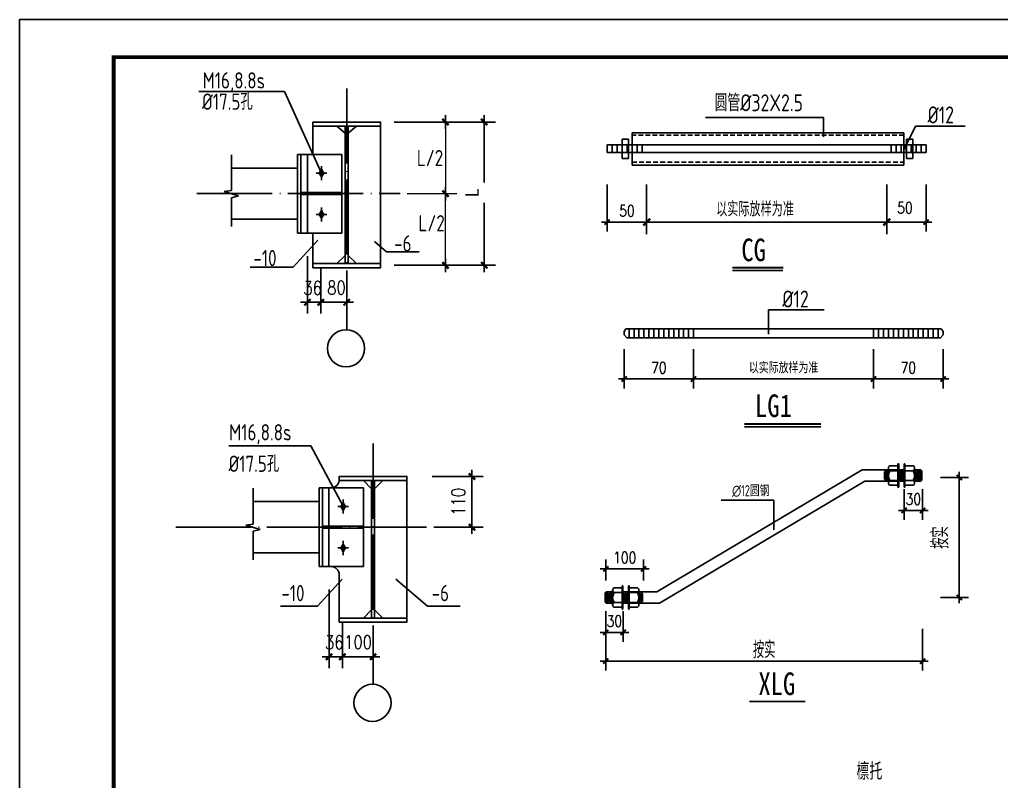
# Model space of a CAD drawing. Extents: x 32461 to 372567, y -698896 to 182569.
# Drawn here: x 74273 to 100379, y -677147 to -656896 of the extents above; entities that cross this region are included whole.
import ezdxf

# ---------------------------------------------------------------- set-up
doc = ezdxf.new("R2010")
doc.units = 0
doc.header["$LTSCALE"] = 1000
doc.header["$MEASUREMENT"] = 0
doc.linetypes.add('DOTE', pattern=[2.42, 2, -0.2, 0.02, -0.2])
doc.linetypes.add('HIDDEN2', pattern=[0.1875, 0.125, -0.0625])
doc.layers.get('0').update_dxf_attribs({"linetype": 'CONTINUOUS'})
doc.layers.get('Defpoints').update_dxf_attribs({"linetype": 'CONTINUOUS'})
for name, color, linetype in [('1', 7, 'CONTINUOUS'), ('AXIS', 3, 'CONTINUOUS'), ('DIM1', 3, 'CONTINUOUS'), ('DOTE', 252, 'CONTINUOUS'), ('PUB_DIM', 3, 'CONTINUOUS'), ('PUB_TEXT', 7, 'CONTINUOUS'), ('PUB_TITLE', 4, 'CONTINUOUS'), ('一般文字', 6, 'CONTINUOUS'), ('卫浴', 7, 'CONTINUOUS'), ('文字', 7, 'CONTINUOUS'), ('梁__实线', 4, 'CONTINUOUS')]:
    doc.layers.add(name, color=color, linetype=linetype)
doc.layers.add('系杆支撑', color=2, linetype='CONTINUOUS', lineweight=25)
doc.styles.add('-楷体_GB2312', font='', dxfattribs={"width": 0.8})
doc.styles.add('_HZTXT', font='atssdeng.shx', dxfattribs={"width": 0.8, "bigfont": 'atssdchn.shx'})
doc.styles.add('DIM_FONT', font='SIMPLEX.shx', dxfattribs={"width": 0.8, "bigfont": 'bigfont.shx'})
doc.styles.add('HZTXT', font='tssdeng.shx', dxfattribs={"bigfont": 'tssdchn.shx'})
doc.styles.add('TSSD_REIN', font='atssdeng.shx', dxfattribs={"width": 0.7, "bigfont": 'atssdchn.shx'})
doc.styles.get('-楷体_GB2312').set_extended_font_data('SimSun')
doc.dimstyles.new('DIMN$0', dxfattribs={"dimtxt": 300, "dimasz": 1, "dimexe": 250, "dimexo": 300, "dimgap": 150, "dimtad": 1, "dimdec": 0, "dimdsep": 46, "dimtxsty": 'DIM_FONT', "dimblk": '_DIMX', "dimcen": 2.5, "dimclrt": 7, "dimadec": 0, "dimazin": 0, "dimtfac": 1, "dimtdec": 0, "dimtix": 1, "dimtmove": 2, "dimatfit": 3, "dimldrblk": '_DIMX', "dimfxl": 0, "dimtolj": 1, "dimtzin": 0, "dimarcsym": 0})
doc.dimstyles.new('副本(10)WGH', dxfattribs={"dimscale": 1.2, "dimtxt": 300, "dimasz": 1, "dimexe": 250, "dimexo": 300, "dimgap": 150, "dimtad": 1, "dimdec": 0, "dimlfac": 0.1, "dimzin": 0, "dimdsep": 46, "dimtxsty": 'DIM_FONT', "dimblk1": '_DIMX', "dimblk2": '_DIMX', "dimsah": 1, "dimcen": 0.09, "dimclrd": 3, "dimclre": 3, "dimclrt": 7, "dimadec": 0, "dimazin": 0, "dimtfac": 1, "dimtdec": 0, "dimtix": 1, "dimtmove": 2, "dimatfit": 3, "dimldrblk": '_DIMX', "dimfxl": 0, "dimtolj": 1, "dimtzin": 0, "dimarcsym": 0})

# ---------------------------------------------------------------- blocks, each defined once
blk = doc.blocks.new('_DIMX')
blk.add_line((-150, 0), (150, 0))
at = {"const_width": 50}
blk.add_lwpolyline([(-70, -70), (70, 70)], dxfattribs=at)
blk = doc.blocks.new('*D92')
at = {"layer": 'Defpoints', "color": 0}
for p in [(89858, -672324), (90321, -672324), (90321, -673186)]:
    blk.add_point(p, dxfattribs=at)
at = {"layer": 'PUB_DIM', "color": 0, "lineweight": -2}
for p, q in [((89858, -672624), (89858, -673436)), ((90321, -672624), (90321, -673436)), ((89857, -673186), (89856, -673186)), ((89858, -673186), (90321, -673186)), ((90322, -673186), (90323, -673186))]:
    blk.add_line(p, q, dxfattribs=at)
blk.add_blockref('_DIMX', (89858, -673186), dxfattribs=at)
at = {"layer": 'PUB_DIM', "color": 0, "lineweight": -2, "rotation": 180}
blk.add_blockref('_DIMX', (90321, -673186), dxfattribs=at)
at = {"layer": 'PUB_DIM', "color": 7, "insert": (90089, -672886), "char_height": 300, "attachment_point": 5, "style": 'DIM_FONT'}
blk.add_mtext('\\A1;30', dxfattribs=at)
blk = doc.blocks.new('*D93')
at = {"layer": 'Defpoints', "color": 0}
for p in [(97795, -669081), (98285, -669081), (98285, -669943)]:
    blk.add_point(p, dxfattribs=at)
at = {"layer": 'PUB_DIM', "color": 0, "lineweight": -2}
for p, q in [((97795, -669381), (97795, -670193)), ((98285, -669381), (98285, -670193)), ((97794, -669943), (97793, -669943)), ((97795, -669943), (98285, -669943)), ((98286, -669943), (98287, -669943))]:
    blk.add_line(p, q, dxfattribs=at)
blk.add_blockref('_DIMX', (97795, -669943), dxfattribs=at)
at = {"layer": 'PUB_DIM', "color": 0, "lineweight": -2, "rotation": 180}
blk.add_blockref('_DIMX', (98285, -669943), dxfattribs=at)
at = {"layer": 'PUB_DIM', "color": 7, "insert": (98040, -669643), "char_height": 300, "attachment_point": 5, "style": 'DIM_FONT'}
blk.add_mtext('\\A1;30', dxfattribs=at)
blk = doc.blocks.new('*D109')
at = {"layer": 'Defpoints', "color": 0}
for p in [(84884, -669041), (84923, -670388), (86300, -670388)]:
    blk.add_point(p, dxfattribs=at)
at = {"layer": 'PUB_DIM', "color": 3, "lineweight": -2}
for p, q in [((85244, -669041), (86600, -669041)), ((86300, -669042), (86300, -670387)), ((85283, -670388), (86600, -670388))]:
    blk.add_line(p, q, dxfattribs=at)
at = {"layer": 'PUB_DIM', "color": 3, "lineweight": -2, "xscale": 1.2, "yscale": 1.2, "zscale": 1.2}
for p, rotation in [((86300, -669041), 90), ((86300, -670388), 270)]:
    blk.add_blockref('_DIMX', p, dxfattribs=dict(at, rotation=rotation))
at = {"layer": 'PUB_DIM', "color": 7, "lineweight": 20, "insert": (85940, -669714), "char_height": 360, "attachment_point": 5, "rotation": 90, "style": 'DIM_FONT'}
blk.add_mtext('\\A1;110', dxfattribs=at)
blk = doc.blocks.new('*D110')
at = {"layer": 'Defpoints', "color": 0}
for p in [(83673, -672729), (82857, -672937), (82857, -673835)]:
    blk.add_point(p, dxfattribs=at)
at = {"layer": 'PUB_DIM', "color": 3, "lineweight": -2}
for p, q in [((83673, -673089), (83673, -674135)), ((82857, -673297), (82857, -674135)), ((83672, -673835), (82858, -673835))]:
    blk.add_line(p, q, dxfattribs=at)
at = {"layer": 'PUB_DIM', "color": 3, "lineweight": -2, "xscale": 1.2, "yscale": 1.2, "zscale": 1.2, "rotation": 180}
blk.add_blockref('_DIMX', (82857, -673835), dxfattribs=at)
at = {"layer": 'PUB_DIM', "color": 3, "lineweight": -2, "xscale": 1.2, "yscale": 1.2, "zscale": 1.2}
blk.add_blockref('_DIMX', (83673, -673835), dxfattribs=at)
at = {"layer": 'PUB_DIM', "color": 7, "lineweight": 20, "insert": (83274, -673445), "char_height": 360, "attachment_point": 5, "style": 'DIM_FONT'}
blk.add_mtext('\\A1;100', dxfattribs=at)
blk = doc.blocks.new('*D111')
at = {"layer": 'Defpoints', "color": 0}
for p in [(82500, -671687), (82857, -672581), (82857, -673835)]:
    blk.add_point(p, dxfattribs=at)
at = {"layer": 'PUB_DIM', "color": 3, "lineweight": -2}
for p, q in [((82500, -672047), (82500, -674135)), ((82857, -672941), (82857, -674135)), ((82498, -673835), (82497, -673835)), ((82500, -673835), (82857, -673835)), ((82858, -673835), (82859, -673835))]:
    blk.add_line(p, q, dxfattribs=at)
at = {"layer": 'PUB_DIM', "color": 3, "lineweight": -2, "xscale": 1.2, "yscale": 1.2, "zscale": 1.2}
blk.add_blockref('_DIMX', (82500, -673835), dxfattribs=at)
at = {"layer": 'PUB_DIM', "color": 3, "lineweight": -2, "xscale": 1.2, "yscale": 1.2, "zscale": 1.2, "rotation": 180}
blk.add_blockref('_DIMX', (82857, -673835), dxfattribs=at)
at = {"layer": 'PUB_DIM', "color": 7, "lineweight": 20, "insert": (82640, -673453), "char_height": 360, "attachment_point": 5, "style": 'DIM_FONT'}
blk.add_mtext('\\A1;36', dxfattribs=at)
blk = doc.blocks.new('*D112')
at = {"layer": 'Defpoints', "color": 0}
for p in [(81924, -662820), (82281, -663157), (82281, -664411)]:
    blk.add_point(p, dxfattribs=at)
at = {"layer": 'PUB_DIM', "color": 3, "lineweight": -2}
for p, q in [((81924, -663180), (81924, -664711)), ((82281, -663517), (82281, -664711)), ((81923, -664411), (81922, -664411)), ((81924, -664411), (82281, -664411)), ((82282, -664411), (82284, -664411))]:
    blk.add_line(p, q, dxfattribs=at)
at = {"layer": 'PUB_DIM', "color": 3, "lineweight": -2, "xscale": 1.2, "yscale": 1.2, "zscale": 1.2}
blk.add_blockref('_DIMX', (81924, -664411), dxfattribs=at)
at = {"layer": 'PUB_DIM', "color": 3, "lineweight": -2, "xscale": 1.2, "yscale": 1.2, "zscale": 1.2, "rotation": 180}
blk.add_blockref('_DIMX', (82281, -664411), dxfattribs=at)
at = {"layer": 'PUB_DIM', "color": 7, "lineweight": 20, "insert": (82065, -664029), "char_height": 360, "attachment_point": 5, "style": 'DIM_FONT'}
blk.add_mtext('\\A1;36', dxfattribs=at)
blk = doc.blocks.new('*D113')
at = {"layer": 'Defpoints', "color": 0}
for p in [(82281, -663513), (82970, -663490), (82281, -664411)]:
    blk.add_point(p, dxfattribs=at)
at = {"layer": 'PUB_DIM', "color": 3, "lineweight": -2}
for p, q in [((82970, -663850), (82970, -664711)), ((82281, -663873), (82281, -664711)), ((82969, -664411), (82282, -664411))]:
    blk.add_line(p, q, dxfattribs=at)
at = {"layer": 'PUB_DIM', "color": 3, "lineweight": -2, "xscale": 1.2, "yscale": 1.2, "zscale": 1.2, "rotation": 180}
blk.add_blockref('_DIMX', (82281, -664411), dxfattribs=at)
at = {"layer": 'PUB_DIM', "color": 3, "lineweight": -2, "xscale": 1.2, "yscale": 1.2, "zscale": 1.2}
blk.add_blockref('_DIMX', (82970, -664411), dxfattribs=at)
at = {"layer": 'PUB_DIM', "color": 7, "lineweight": 20, "insert": (82699, -664021), "char_height": 360, "attachment_point": 5, "style": 'DIM_FONT'}
blk.add_mtext('\\A1;80', dxfattribs=at)
blk = doc.blocks.new('*D132')
at = {"layer": 'Defpoints', "color": 0}
for p in [(83870, -659617), (83870, -663425), (86627, -663425)]:
    blk.add_point(p, dxfattribs=at)
at = {"layer": '卫浴', "color": 3, "lineweight": -2}
for p, q in [((84230, -659617), (86927, -659617)), ((86627, -659619), (86627, -661224)), ((86627, -663424), (86627, -661764)), ((84230, -663425), (86927, -663425))]:
    blk.add_line(p, q, dxfattribs=at)
at = {"layer": '卫浴', "color": 3, "lineweight": -2, "xscale": 1.2, "yscale": 1.2, "zscale": 1.2}
for p, rotation in [((86627, -659617), 90), ((86627, -663425), 270)]:
    blk.add_blockref('_DIMX', p, dxfattribs=dict(at, rotation=rotation))
at = {"layer": '卫浴', "color": 7, "lineweight": 25, "insert": (86303, -661494), "char_height": 360, "attachment_point": 5, "rotation": 90, "style": 'DIM_FONT'}
blk.add_mtext('\\A1;{\\fArial|b0|i0|c0|p32;L}', dxfattribs=at)

msp = doc.modelspace()

# ---------------------------------------------------------------- hatches: boundary and pattern name
at = {"layer": '系杆支撑'}
h = msp.add_hatch(color=256, dxfattribs=at)
h.paths.add_polyline_path([(82300.3, -660872.2), (82237.1, -660975), (82300.3, -660975)])
h.paths.add_polyline_path([(82326.3, -660914.4), (82300.3, -660872.2), (82300.3, -660970.3)])
h.paths.add_polyline_path([(82326.3, -660914.4), (82300.3, -660970.3), (82300.3, -660975), (82363.6, -660975)])
h.paths.add_polyline_path([(82363.6, -660975), (82300.3, -660975), (82300.3, -661077.8)])
h.paths.add_polyline_path([(82300.3, -660975), (82237.1, -660975), (82300.3, -661077.8)])
h = msp.add_hatch(color=256, dxfattribs=at)
h.paths.add_polyline_path([(82300.3, -661972.4), (82237.1, -662075.2), (82300.3, -662075.2)])
h.paths.add_polyline_path([(82326.3, -662014.5), (82300.3, -661972.4), (82300.3, -662070.4)])
h.paths.add_polyline_path([(82326.3, -662014.5), (82300.3, -662070.4), (82300.3, -662075.2), (82363.6, -662075.2)])
h.paths.add_polyline_path([(82363.6, -662075.2), (82300.3, -662075.2), (82300.3, -662178)])
h.paths.add_polyline_path([(82300.3, -662075.2), (82237.1, -662075.2), (82300.3, -662178)])
h = msp.add_hatch(color=256, dxfattribs=at)
h.paths.add_polyline_path([(82875.7, -669738.6), (82812.4, -669841.4), (82875.7, -669841.4)])
h.paths.add_polyline_path([(82901.6, -669780.7), (82875.7, -669738.6), (82875.7, -669836.6)])
h.paths.add_polyline_path([(82901.6, -669780.7), (82875.7, -669836.6), (82875.7, -669841.4), (82938.9, -669841.4)])
h.paths.add_polyline_path([(82938.9, -669841.4), (82875.7, -669841.4), (82875.7, -669944.2)])
h.paths.add_polyline_path([(82875.7, -669841.4), (82812.4, -669841.4), (82875.7, -669944.2)])
h = msp.add_hatch(color=256, dxfattribs=at)
h.paths.add_polyline_path([(82875.7, -670838.8), (82812.4, -670941.6), (82875.7, -670941.6)])
h.paths.add_polyline_path([(82901.6, -670880.9), (82875.7, -670838.8), (82875.7, -670936.8)])
h.paths.add_polyline_path([(82901.6, -670880.9), (82875.7, -670936.8), (82875.7, -670941.6), (82938.9, -670941.6)])
h.paths.add_polyline_path([(82938.9, -670941.6), (82875.7, -670941.6), (82875.7, -671044.4)])
h.paths.add_polyline_path([(82875.7, -670941.6), (82812.4, -670941.6), (82875.7, -671044.4)])

# ---------------------------------------------------------------- linework, layer by layer
for p, q in [((79034.2, -658803.2), (81315, -658803.2)), ((81315, -658803.2), (82300.3, -660975)), ((82069.9, -660480), (82069.9, -659617.3)), ((82069.9, -659725.4), (82069.9, -659702.4)), ((82931, -659909.9), (82711, -659725.4)), ((83009, -659725.4), (82931, -659725.4)), ((83009, -659909.9), (83229.1, -659725.4)), ((83870.1, -659725.4), (83870.1, -663425.4)), ((82206.1, -662754.6), (81543.8, -663476)), ((82069.9, -662570.3), (82069.9, -663425.4)), ((83708, -662790.9), (84030.1, -663066.8)), ((84030.1, -663066.8), (84901, -663066.8)), ((82931, -663162.1), (82711, -663382.2)), ((83009, -663162.1), (83229.1, -663382.2)), ((81543.8, -663476), (80401.6, -663476)), ((83009, -663382.2), (82931, -663382.2)), ((94565.3, -663564.3), (93225.8, -663564.3)), ((90396.2, -665114.7), (98779.1, -665114.7)), ((90415, -665354.8), (98760.4, -665354.8)), ((95334.4, -667724.1), (93546, -667724.1)), ((95574.3, -667724.1), (93786, -667724.1)), ((79834.3, -668227.1), (82017.9, -668227.1)), ((82017.9, -668227.1), (82875.7, -669834.2)), ((82772.9, -669149.2), (82772.9, -669126.3)), ((83634, -669369.3), (83414, -669149.2)), ((83712, -669149.2), (83634, -669149.2)), ((83712, -669369.3), (83932, -669149.2)), ((84573.1, -669149.2), (84573.1, -672849.3)), ((82772.9, -671656.6), (82772.9, -672849.3)), ((82853, -671770.5), (82190.7, -672491.9)), ((84276.2, -671770.5), (85118.5, -672491.9)), ((82190.7, -672491.9), (81212.7, -672491.9)), ((83634, -672586), (83414, -672806.1)), ((83712, -672586), (83932, -672806.1)), ((85118.5, -672491.9), (85989.4, -672491.9)), ((83712, -672806.1), (83634, -672806.1))]:
    msp.add_line(p, q)
at = {"linetype": 'Continuous'}
for p, q in [((97781.9, -660360.8), (98092.8, -659732.1)), ((89896.9, -660222), (98379.7, -660222)), ((89896.9, -660222), (89896.9, -660431.9)), ((89896.9, -660431.9), (98379.7, -660431.9)), ((90030.4, -660222), (90030.4, -660431.9)), ((90163.9, -660222), (90163.9, -660431.9)), ((90297.4, -660222), (90297.4, -660431.9)), ((90430.9, -660222), (90430.9, -660431.9)), ((90564.4, -660222), (90564.4, -660431.9)), ((90697.9, -660222), (90697.9, -660431.9)), ((90831.3, -660222), (90831.3, -660431.9)), ((97445.2, -660222), (97445.2, -660431.9)), ((97578.7, -660222), (97578.7, -660431.9)), ((97712.2, -660222), (97712.2, -660431.9)), ((97845.7, -660222), (97845.7, -660431.9)), ((97979.2, -660222), (97979.2, -660431.9)), ((98112.7, -660222), (98112.7, -660431.9)), ((98246.2, -660222), (98246.2, -660431.9)), ((98379.7, -660222), (98379.7, -660431.9))]:
    msp.add_line(p, q, dxfattribs=at)
at = {"color": 3}
for p, q in [((79903.7, -661439.2), (79711.8, -661468.1)), ((79711.8, -661468.1), (80093.8, -661582.9)), ((80093.8, -661582.9), (79903.7, -661631.9)), ((80479.1, -670305.6), (80287.2, -670334.5)), ((80287.2, -670334.5), (80669.2, -670449.3)), ((80669.2, -670449.3), (80479.1, -670498.3))]:
    msp.add_line(p, q, dxfattribs=at)
for points in [[(82931, -663382.2), (82069.9, -663382.2), (82069.9, -663490.2), (83870.1, -663490.2), (83870.1, -663382.2), (83009, -663382.2), (83009, -659725.4), (83870.1, -659725.4), (83870.1, -659617.3), (82069.9, -659617.3), (82069.9, -659725.4), (82931, -659725.4)], [(83634, -672806.1), (82772.9, -672806.1), (82772.9, -672914.1), (84573.1, -672914.1), (84573.1, -672806.1), (83712, -672806.1), (83712, -669149.2), (84573.1, -669149.2), (84573.1, -669041.2), (82772.9, -669041.2), (82772.9, -669149.2), (83634, -669149.2)]]:
    msp.add_lwpolyline(points, close=True)
for centre in [(82953.4, -665634.5), (83656.4, -675058.3)]:
    msp.add_circle(centre, 493.7)
for centre, start, end in [((82552.9, -669126.3), 270, 0), ((82552.9, -671656.6), 0, 90)]:
    msp.add_arc(centre, 220, start, end)
at = {"layer": '1'}
for p, q in [((90396.2, -665114.7), (90346.3, -665189.4)), ((90478.3, -665114.7), (90478.3, -665354.8)), ((90610.3, -665114.7), (90610.3, -665354.8)), ((90742.3, -665114.7), (90742.3, -665354.8)), ((90874.3, -665114.7), (90874.3, -665354.8)), ((91006.3, -665114.7), (91006.3, -665354.8)), ((91138.3, -665114.7), (91138.3, -665354.8)), ((91270.3, -665114.7), (91270.3, -665354.8)), ((91402.3, -665114.7), (91402.3, -665354.8)), ((91534.3, -665114.7), (91534.3, -665354.8)), ((91666.3, -665114.7), (91666.3, -665354.8)), ((91798.3, -665114.7), (91798.3, -665354.8)), ((91930.3, -665114.7), (91930.3, -665354.8)), ((92062.3, -665114.7), (92062.3, -665354.8)), ((92194.3, -665114.7), (92194.3, -665354.8)), ((96981.1, -665114.7), (96981.1, -665354.8)), ((97113.1, -665114.7), (97113.1, -665354.8)), ((97245.1, -665114.7), (97245.1, -665354.8)), ((97377.1, -665114.7), (97377.1, -665354.8)), ((97509.1, -665114.7), (97509.1, -665354.8)), ((97641.1, -665114.7), (97641.1, -665354.8)), ((97773.1, -665114.7), (97773.1, -665354.8)), ((97905.1, -665114.7), (97905.1, -665354.8)), ((98037.1, -665114.7), (98037.1, -665354.8)), ((98169.1, -665114.7), (98169.1, -665354.8)), ((98301.1, -665114.7), (98301.1, -665354.8)), ((98433.1, -665114.7), (98433.1, -665354.8)), ((98565.1, -665114.7), (98565.1, -665354.8)), ((98697.1, -665114.7), (98697.1, -665354.8)), ((98779.1, -665114.7), (98829.1, -665189.4)), ((90346.3, -665189.4), (90346.3, -665275)), ((90346.3, -665275), (90415, -665354.8)), ((98829.1, -665275), (98760.4, -665354.8)), ((98829.1, -665189.4), (98829.1, -665275))]:
    msp.add_line(p, q, dxfattribs=at)
at = {"layer": 'AXIS'}
for p, q in [((90946.7, -661367), (90946.7, -662602.8)), ((97329.9, -661367), (97329.9, -662602.8)), ((94187.6, -664610.4), (95670.3, -664610.4)), ((94187.6, -665257.8), (94187.6, -664610.4)), ((94331.7, -669667), (92927.5, -669667)), ((94331.7, -669667), (94331.7, -670458.5))]:
    msp.add_line(p, q, dxfattribs=at)
at = {"layer": 'DIM1', "linetype": 'Continuous'}
for p, q in [((95649.1, -659493.1), (92514.9, -659493.1)), ((95649.1, -660013.3), (95649.1, -659493.1)), ((97789.3, -659907.9), (90559.8, -659907.9)), ((90559.8, -659907.9), (90559.8, -660763.8)), ((97789.3, -660763.8), (97789.3, -659907.9)), ((90296.8, -660591.5), (90296.8, -660077)), ((90296.8, -660077), (90466.1, -660077)), ((90466.1, -660077), (90466.1, -660591.5)), ((97856.2, -660077), (98025.5, -660077)), ((97856.2, -660591.5), (97856.2, -660077)), ((98025.5, -660077), (98025.5, -660591.5)), ((90466.1, -660591.5), (90296.8, -660591.5)), ((98025.5, -660591.5), (97856.2, -660591.5)), ((90559.8, -660763.8), (97789.3, -660763.8))]:
    msp.add_line(p, q, dxfattribs=at)
at = {"layer": 'DIM1', "linetype": 'HIDDEN2'}
for p, q in [((97789.3, -659968.3), (90559.8, -659968.3)), ((90559.8, -660688.2), (97789.3, -660688.2))]:
    msp.add_line(p, q, dxfattribs=at)
at = {"layer": 'DOTE', "color": 1, "linetype": 'DOTE'}
for p, q in [((82970.3, -658723.2), (82969.9, -665140.7)), ((78989.2, -661521.7), (84390, -661521.4)), ((83673.3, -668165.7), (83672.9, -674564.5)), ((78426.7, -670388.1), (85092.9, -670387.8))]:
    msp.add_line(p, q, dxfattribs=at)
at = {"layer": 'PUB_DIM', "color": 3, "lineweight": 20}
for p, q in [((84541.2, -659617.3), (85896.7, -659617.3)), ((85596.7, -659618.5), (85596.7, -661520.2)), ((84579.7, -661521.4), (85896.7, -661521.4)), ((84579.7, -661521.4), (85896.7, -661521.4)), ((85596.7, -663424.2), (85596.7, -661522.6)), ((84541.2, -663425.4), (85896.7, -663425.4))]:
    msp.add_line(p, q, dxfattribs=at)
at = {"layer": 'PUB_DIM'}
for p, q in [((90947.9, -662278.8), (97328.6, -662278.8)), ((98758.6, -669069.8), (99509.2, -669069.8)), ((99259.2, -669070.8), (99259.2, -672259.5)), ((98758.6, -672260.5), (99509.2, -672260.5)), ((89857.6, -673088.3), (89857.6, -674197.9)), ((98285.3, -673088.3), (98285.3, -674197.9)), ((89858.6, -673947.9), (98284.3, -673947.9))]:
    msp.add_line(p, q, dxfattribs=at)
at = {"layer": 'PUB_TEXT', "linetype": 'Continuous'}
msp.add_line((98092.8, -659732.1), (99414.9, -659732.1), dxfattribs=at)
at = {"layer": 'PUB_TEXT', "const_width": 50}
for points in [[(93221, -663488.3), (94576.6, -663488.3)], [(93541.2, -667648.1), (95345.6, -667648.1)], [(93781.2, -667648.1), (95585.6, -667648.1)], [(93674.5, -675022.5), (95162.8, -675022.5)]]:
    msp.add_lwpolyline(points, dxfattribs=at)
at = {"layer": 'PUB_TITLE'}
msp.add_lwpolyline([(74273.1, -698895.5), (133673.1, -698895.5), (133673.1, -656895.5), (74273.1, -656895.5)], close=True, dxfattribs=at)
at = {"layer": 'PUB_TITLE', "const_width": 100}
msp.add_lwpolyline([(76773.1, -697895.5), (132673.1, -697895.5), (132673.1, -657895.5), (76773.1, -657895.5)], close=True, dxfattribs=at)
at = {"layer": '梁__实线', "linetype": 'Continuous'}
for p, q in [((97373.8, -669211.1), (97373.8, -668822.2)), ((97412.2, -668757.4), (97629.8, -668757.4)), ((97629.8, -668705.6), (97629.8, -669327.7)), ((97648.7, -668705.6), (97629.8, -668705.6)), ((97648.7, -668705.6), (97648.7, -669327.7)), ((97794.7, -668705.6), (97794.7, -669327.7)), ((97794.7, -668705.6), (97813.6, -668705.6)), ((97813.6, -668705.6), (97813.6, -669327.7)), ((98031.1, -668757.4), (97813.6, -668757.4)), ((97924.7, -668771.1), (97924.7, -668771.1)), ((98069.5, -669211.1), (98069.5, -668822.2)), ((91219.7, -672109.5), (96677.7, -668867.5)), ((97794.7, -668867), (96679.9, -668867)), ((97272.8, -668911.9), (97272.8, -669121.4)), ((97296.4, -668867), (97296.4, -669166.3)), ((97320, -668911.9), (97320, -669121.4)), ((97343.7, -668867), (97343.7, -669166.3)), ((97367.3, -668911.9), (97367.3, -669121.4)), ((97629.8, -668887), (97412.2, -668887)), ((97650.8, -668911.9), (97650.8, -669121.4)), ((97674.4, -668867), (97674.4, -669166.3)), ((97698, -668911.9), (97698, -669121.4)), ((97721.7, -668867), (97721.7, -669166.3)), ((97745.3, -668911.9), (97745.3, -669121.4)), ((97768.9, -668867), (97768.9, -669166.3)), ((97792.5, -668911.9), (97792.5, -669121.4)), ((97813.6, -668887), (98031.1, -668887)), ((98241.4, -668867), (98069.5, -668867)), ((98076, -668911.9), (98076, -669121.4)), ((98099.7, -668867), (98099.7, -669166.3)), ((98123.3, -668911.9), (98123.3, -669121.4)), ((98146.9, -668867), (98146.9, -669166.3)), ((98170.5, -668911.9), (98170.5, -669121.4)), ((98194.2, -668867), (98194.2, -669166.3)), ((98217.8, -668911.9), (98217.8, -669121.4)), ((98241.4, -668867), (98241.4, -669166.3)), ((98265, -668890.6), (98241.4, -668867)), ((98265, -668890.6), (98265, -669142.7)), ((91289.7, -672408.8), (96747.7, -669166.8)), ((97794.7, -669166.3), (96749.9, -669166.3)), ((97629.8, -669146.3), (97412.2, -669146.3)), ((97629.8, -669275.9), (97412.2, -669275.9)), ((97648.7, -669327.7), (97629.8, -669327.7)), ((97794.7, -669327.7), (97813.6, -669327.7)), ((97813.6, -669146.3), (98031.1, -669146.3)), ((97813.6, -669275.9), (98031.1, -669275.9)), ((98241.4, -669166.3), (98069.5, -669166.3)), ((98241.4, -669166.3), (98265, -669142.7)), ((90316.8, -671948.6), (90297.9, -671948.6)), ((90297.9, -671948.6), (90297.9, -672570.7)), ((90316.8, -671948.6), (90316.8, -672570.7)), ((90462.8, -671948.6), (90481.7, -671948.6)), ((90462.8, -671948.6), (90462.8, -672570.7)), ((90481.7, -671948.6), (90481.7, -672570.7)), ((89846.4, -672133.6), (89870.1, -672110)), ((89846.4, -672133.6), (89846.4, -672385.7)), ((89870.1, -672110), (90042, -672110)), ((89870.1, -672110), (89870.1, -672409.3)), ((89893.7, -672154.9), (89893.7, -672364.4)), ((89917.3, -672110), (89917.3, -672409.3)), ((89940.9, -672154.9), (89940.9, -672364.4)), ((89964.6, -672110), (89964.6, -672409.3)), ((89988.2, -672154.9), (89988.2, -672364.4)), ((90011.8, -672110), (90011.8, -672409.3)), ((90035.4, -672154.9), (90035.4, -672364.4)), ((90042, -672454), (90042, -672065.2)), ((90080.4, -672000.4), (90297.9, -672000.4)), ((90297.9, -672130), (90080.4, -672130)), ((90316.8, -672110), (91217.5, -672110)), ((90318.9, -672154.9), (90318.9, -672364.4)), ((90342.6, -672110), (90342.6, -672409.3)), ((90366.2, -672154.9), (90366.2, -672364.4)), ((90389.8, -672110), (90389.8, -672409.3)), ((90413.4, -672154.9), (90413.4, -672364.4)), ((90437.1, -672110), (90437.1, -672409.3)), ((90460.7, -672154.9), (90460.7, -672364.4)), ((90699.2, -672000.4), (90481.7, -672000.4)), ((90481.7, -672130), (90699.2, -672130)), ((90737.6, -672454), (90737.6, -672065.2)), ((90744.2, -672154.9), (90744.2, -672364.4)), ((90767.8, -672110), (90767.8, -672409.3)), ((90791.4, -672154.9), (90791.4, -672364.4)), ((90815.1, -672110), (90815.1, -672409.3)), ((90838.7, -672154.9), (90838.7, -672364.4)), ((89870.1, -672409.3), (89846.4, -672385.7)), ((89870.1, -672409.3), (90042, -672409.3)), ((90297.9, -672389.2), (90080.4, -672389.2)), ((90316.8, -672409.3), (91287.5, -672409.3)), ((90481.7, -672389.2), (90699.2, -672389.2)), ((90297.9, -672518.9), (90080.4, -672518.9)), ((90316.8, -672570.7), (90297.9, -672570.7)), ((90462.8, -672570.7), (90481.7, -672570.7)), ((90481.7, -672518.9), (90699.2, -672518.9))]:
    msp.add_line(p, q, dxfattribs=at)
for centre, radius, start, end in [((97447.7, -668822.2), 73.9, 118.7168, 241.2832), ((97995.6, -668822.2), 73.9, 298.7168, 61.2832), ((96679.9, -668872), 5, 90, 115.76794), ((97611.8, -669016.6), 238, 147.00254, 212.99746), ((97831.5, -669016.6), 238, 327.00254, 32.99746), ((96749.9, -669171.3), 5, 90, 115.76794), ((97447.7, -669211.1), 73.9, 118.7168, 241.2832), ((97995.6, -669211.1), 73.9, 298.7168, 61.2832), ((90115.9, -672065.2), 73.9, 118.7168, 241.2832), ((90280, -672259.6), 238, 147.00254, 212.99746), ((90663.7, -672065.2), 73.9, 298.7168, 61.2832), ((90499.6, -672259.6), 238, 327.00254, 32.99746), ((91217.5, -672105), 5, 270, 295.76794), ((90115.9, -672454), 73.9, 118.7168, 241.2832), ((90663.7, -672454), 73.9, 298.7168, 61.2832), ((91287.5, -672404.3), 5, 270, 295.76794)]:
    msp.add_arc(centre, radius, start, end, dxfattribs=at)
at = {"layer": '系杆支撑'}
for p, q in [((79903.7, -660486.3), (79903.7, -661439.2)), ((82160.2, -660479.9), (81662.9, -660479.9)), ((81662.9, -662570.2), (81662.9, -660479.9)), ((81662.9, -660479.9), (81752.9, -660479.9)), ((81752.9, -662570.2), (81752.9, -660479.9)), ((81752.9, -660479.9), (82840.6, -660480)), ((81924.2, -660480), (81924.2, -662570.2)), ((82840.6, -660480), (82840.4, -662570.3)), ((81662.9, -660840.6), (79903.7, -660840.6)), ((82162.2, -660975), (82438.5, -660975)), ((82300.3, -660872.2), (82237.1, -660975)), ((82300.3, -661077.8), (82237.1, -660975)), ((82300.3, -660787.3), (82300.3, -661162.8)), ((82300.3, -660872.2), (82363.6, -660975)), ((82300.3, -661077.8), (82363.6, -660975)), ((82840.5, -661494.5), (81752.9, -661494.5)), ((79903.7, -661631.9), (79903.7, -662392)), ((81752.9, -661548.5), (82840.5, -661548.6)), ((82300.3, -661972.4), (82237.1, -662075.2)), ((82300.3, -661887.4), (82300.3, -662262.9)), ((82300.3, -661972.4), (82363.6, -662075.2)), ((81662.9, -662202.4), (79903.6, -662202.4)), ((82162.2, -662075.2), (82438.5, -662075.2)), ((82300.3, -662178), (82237.1, -662075.2)), ((82300.3, -662178), (82363.6, -662075.2)), ((81662.9, -662570.2), (82160.2, -662570.2)), ((81752.9, -662570.2), (81662.9, -662570.2)), ((81752.9, -662570.2), (82840.4, -662570.3)), ((81752.9, -662570.2), (82840.4, -662570.3)), ((82238.2, -669346.3), (82328.3, -669346.3)), ((82238.2, -671436.6), (82238.2, -669346.3)), ((82735.5, -669346.3), (82238.2, -669346.3)), ((82328.3, -669346.3), (83415.9, -669346.4)), ((82328.3, -671436.6), (82328.3, -669346.3)), ((82499.5, -669346.3), (82499.5, -671436.6)), ((83415.9, -669346.4), (83415.8, -671436.7)), ((80479.1, -669352.7), (80479.1, -670305.6)), ((82238.2, -669707), (80479.1, -669707)), ((82737.6, -669841.4), (83013.8, -669841.4)), ((82875.7, -669738.6), (82812.4, -669841.4)), ((82875.7, -669944.2), (82812.4, -669841.4)), ((82875.7, -669653.7), (82875.7, -670029.1)), ((82875.7, -669738.6), (82938.9, -669841.4)), ((82875.7, -669944.2), (82938.9, -669841.4)), ((83415.9, -670360.9), (82328.3, -670360.9)), ((80479.1, -670498.3), (80479.1, -671258.4)), ((82328.3, -670414.9), (83415.9, -670415)), ((82875.7, -670838.8), (82812.4, -670941.6)), ((82875.7, -670753.8), (82875.7, -671129.3)), ((82875.7, -670838.8), (82938.9, -670941.6)), ((82238.2, -671068.7), (80478.9, -671068.7)), ((82737.6, -670941.6), (83013.8, -670941.6)), ((82875.7, -671044.4), (82812.4, -670941.6)), ((82875.7, -671044.4), (82938.9, -670941.6)), ((82328.3, -671436.6), (82238.2, -671436.6)), ((82238.2, -671436.6), (82735.5, -671436.6)), ((82328.3, -671436.6), (83415.8, -671436.7)), ((82328.3, -671436.6), (83415.8, -671436.7))]:
    msp.add_line(p, q, dxfattribs=at)

# ---------------------------------------------------------------- block references
at = {"layer": 'AXIS', "xscale": 1.296000000089407, "yscale": 1.295999999972992, "zscale": 1.296, "rotation": 180}
msp.add_blockref('_DIMX', (90946.7, -662278.8), dxfattribs=at)
at = {"layer": 'AXIS', "xscale": 1.296000000089407, "yscale": 1.295999999972992, "zscale": 1.296}
msp.add_blockref('_DIMX', (97329.9, -662278.8), dxfattribs=at)
at = {"layer": 'PUB_DIM', "color": 3, "lineweight": 20, "xscale": 1.199999999953434, "yscale": 1.199999999953434, "zscale": 1.2}
for p, rotation in [((85596.7, -659617.3), 90), ((85596.7, -661521.4), 270), ((85596.7, -661521.4), 90), ((85596.7, -663425.4), 270)]:
    msp.add_blockref('_DIMX', p, dxfattribs=dict(at, rotation=rotation))
at = {"layer": 'PUB_DIM'}
for p, rotation in [((99259.2, -669069.8), 90), ((99259.2, -672260.5), 270), ((89857.6, -673947.9), 180)]:
    msp.add_blockref('_DIMX', p, dxfattribs=dict(at, rotation=rotation))
msp.add_blockref('_DIMX', (98285.3, -673947.9), dxfattribs=at)

# ---------------------------------------------------------------- texts
at = {"layer": 'PUB_TEXT', "width": 0.8}
for s, height, style, p in [('圆管%%c32X2.5', 450, 'TSSD_REIN', (92751.7, -659330.4)), ('%%c12', 450, 'TSSD_REIN', (98416, -659653)), ('以实际放样为准', 388.8, '_HZTXT', (92793.8, -662126.9)), ('CG', 600, '-楷体_GB2312', (93464.5, -663316.8)), ('%%C12', 450, 'TSSD_REIN', (94553.8, -664547.5)), ('LG1', 600, '-楷体_GB2312', (93828.1, -667459.3)), ('XLG', 600, '-楷体_GB2312', (93918, -674851.1)), ('檩托', 450, 'TSSD_REIN', (96528.4, -677104.6))]:
    msp.add_text(s, height=height, dxfattribs=dict(at, style=style)).set_placement(p)
at = {"layer": 'PUB_TEXT', "insert": (98749.9, -670665.1), "char_height": 450, "attachment_point": 5, "rotation": 90, "style": 'TSSD_REIN'}
msp.add_mtext('\\A1;按实', dxfattribs=at)
at = {"layer": 'PUB_TEXT', "insert": (94071.5, -673647.9), "char_height": 450, "attachment_point": 5, "style": 'TSSD_REIN'}
msp.add_mtext('\\A1;按实', dxfattribs=at)
at = {"layer": '一般文字', "color": 6, "linetype": 'Continuous', "lineweight": -3, "style": 'HZTXT', "width": 0.8}
for s, p in [('M16,8.8s', (79141.3, -658727.2)), ('%%c17.5孔', (79124.7, -659291.6)), ('L/2', (84835.9, -660790.8)), ('L/2', (84878.3, -662524.5)), ('-6', (84233.1, -663062.1)), ('-10', (80489.6, -663450.6)), ('M16,8.8s', (79844.3, -668082.5)), ('%%c17.5孔', (79827.7, -668918.1)), ('-10', (81233, -672358)), ('-6', (85228.5, -672358))]:
    msp.add_text(s, height=432, dxfattribs=at).set_placement(p)
at = {"layer": '文字', "style": 'HZTXT', "width": 0.7}
msp.add_text('∅12圆钢', height=295.27, dxfattribs=at).set_placement((93219.5, -669565.4))

# ---------------------------------------------------------------- dimensions: what is measured, and where the dimension line sits
at = {"layer": 'PUB_DIM'}
for p1, p2, distance, text in [((89896.9, -660978.2), (90946.7, -660978.2), -1300.5, '50'), ((90346.3, -665354.8), (92194.3, -665354.8), -1094.6, '70'), ((96981.1, -665354.8), (98829.1, -665354.8), -1094.6, '70')]:
    msp.add_aligned_dim(p1=p1, p2=p2, distance=distance, text=text, dimstyle='DIMN$0', dxfattribs=at).render()
msp.add_linear_dim(base=(98379.7, -662278.8), p1=(97329.9, -660978.2), p2=(98379.7, -660978.2), angle=0, location=(97814.5, -661898), text='50', dimstyle='DIMN$0', dxfattribs=at).render()
at = {"layer": 'PUB_DIM', "lineweight": 20, "ltscale": 100}
for base, p1, p2, picture, middle in [((82281.2, -664411), (81924.2, -662820.2), (82281.2, -663157.1), '*D112', (82065.1, -664029)), ((82856.5, -673834.9), (82499.5, -671686.6), (82856.5, -672580.9), '*D111', (82640.4, -673452.9))]:
    dim = msp.add_linear_dim(base=base, p1=p1, p2=p2, dimstyle='副本(10)WGH', dxfattribs=at)
    dim.commit()
    dim.dimension.update_dxf_attribs({"geometry": picture, "text_midpoint": middle, "dimtype": 160})
for base, p1, p2, text, picture, middle in [((82281.2, -664411), (82970, -663490.2), (82281.2, -663513.4), '80', '*D113', (82698.8, -664020.7)), ((82856.5, -673834.9), (83673, -672728.6), (82856.5, -672937.3), '100', '*D110', (83274.2, -673444.6))]:
    dim = msp.add_linear_dim(base=base, p1=p1, p2=p2, angle=180, text=text, dimstyle='副本(10)WGH', dxfattribs=at)
    dim.commit()
    dim.dimension.update_dxf_attribs({"geometry": picture, "text_midpoint": middle, "dimtype": 160})
at = {"layer": 'PUB_DIM'}
msp.add_aligned_dim(p1=(92194.3, -665354.8), p2=(96981.1, -665354.8), distance=-1094.6, text='以实际放样为准', dimstyle='DIMN$0', override={"dimtxsty": '_HZTXT'}, dxfattribs=at).render()
at = {"layer": 'PUB_DIM', "lineweight": 20, "ltscale": 100}
dim = msp.add_linear_dim(base=(86299.7, -670387.8), p1=(84884.2, -669041.2), p2=(84922.7, -670387.8), angle=90, text='110', dimstyle='副本(10)WGH', dxfattribs=at)
dim.commit()
dim.dimension.update_dxf_attribs({"geometry": '*D109', "text_midpoint": (85939.7, -669714.5)})
at = {"layer": 'PUB_DIM'}
for base, p1, p2, picture, middle in [((98285.3, -669943.1), (97795, -669080.9), (98285.3, -669080.9), '*D93', (98040.2, -669643.1)), ((90321.1, -673186.1), (89857.6, -672323.9), (90321.1, -672323.9), '*D92', (90089.3, -672886.1))]:
    dim = msp.add_linear_dim(base=base, p1=p1, p2=p2, text='30', dimstyle='DIMN$0', dxfattribs=at)
    dim.commit()
    dim.dimension.update_dxf_attribs({"geometry": picture, "text_midpoint": middle})
msp.add_linear_dim(base=(90863.6, -671497.9), p1=(89862, -672102.3), p2=(90863.6, -672102.3), text='100', dimstyle='DIMN$0', dxfattribs=at).render()
at = {"layer": '卫浴', "lineweight": 25}
dim = msp.add_linear_dim(base=(86626.8, -663425.4), p1=(83870.1, -659617.3), p2=(83870.1, -663425.4), angle=90, text='{\\fArial|b0|i0|c0|p32;L}', dimstyle='副本(10)WGH', dxfattribs=at)
dim.commit()
dim.dimension.update_dxf_attribs({"geometry": '*D132', "text_midpoint": (86302.8, -661493.5), "dimtype": 160})

doc.saveas('drawing.dxf')
